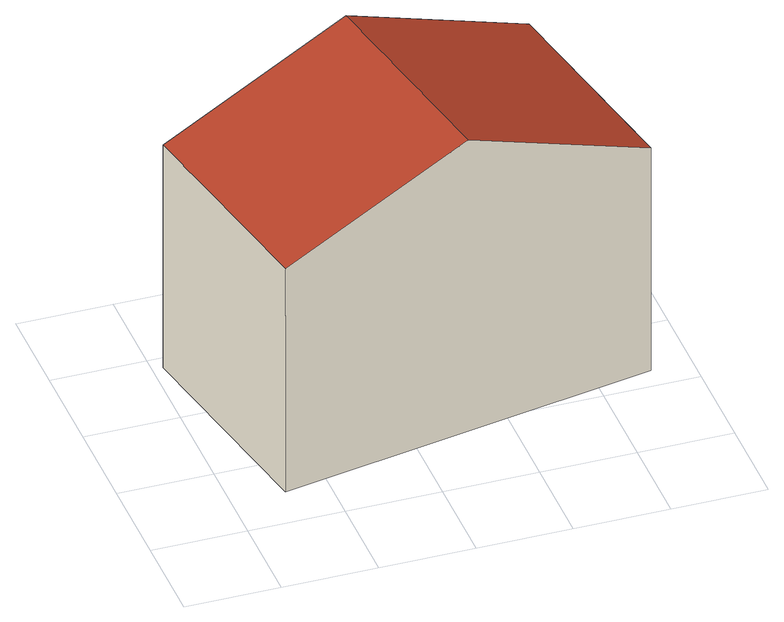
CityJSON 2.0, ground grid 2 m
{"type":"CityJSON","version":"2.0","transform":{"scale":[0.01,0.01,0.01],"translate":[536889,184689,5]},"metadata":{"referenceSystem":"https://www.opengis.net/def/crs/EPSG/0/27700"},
"CityObjects":{
"building1":{"type":"Building","attributes":{"roofType":"3100","measuredHeight":6.95},"address":[{"country":"United Kingdom","locality":"London","thoroughfareNumber":"7","thoroughfareName":"GAINSBOROUGH STREET","postcode":"E9 5GY"}],"geometry":[{"type":"Solid","lod":"2","boundaries":[[[[0,1,2,3]],[[4,5,6,7]],[[8,9,7,6]],[[9,2,1,4,7]],[[3,2,9,8]],[[1,0,5,4]],[[0,3,8,6,5]]]],"semantics":{"surfaces":[{"type":"RoofSurface"},{"type":"GroundSurface"},{"type":"WallSurface"}],"values":[[0,1,2,2,0,2,2]]}}]}
},
"vertices":[
[914,250,543],[826,720,542],[424,644,707],[513,174,707],[826,720,12],[914,250,12],[111,99,12],[22,569,12],[111,99,543],[22,569,543]
]}
